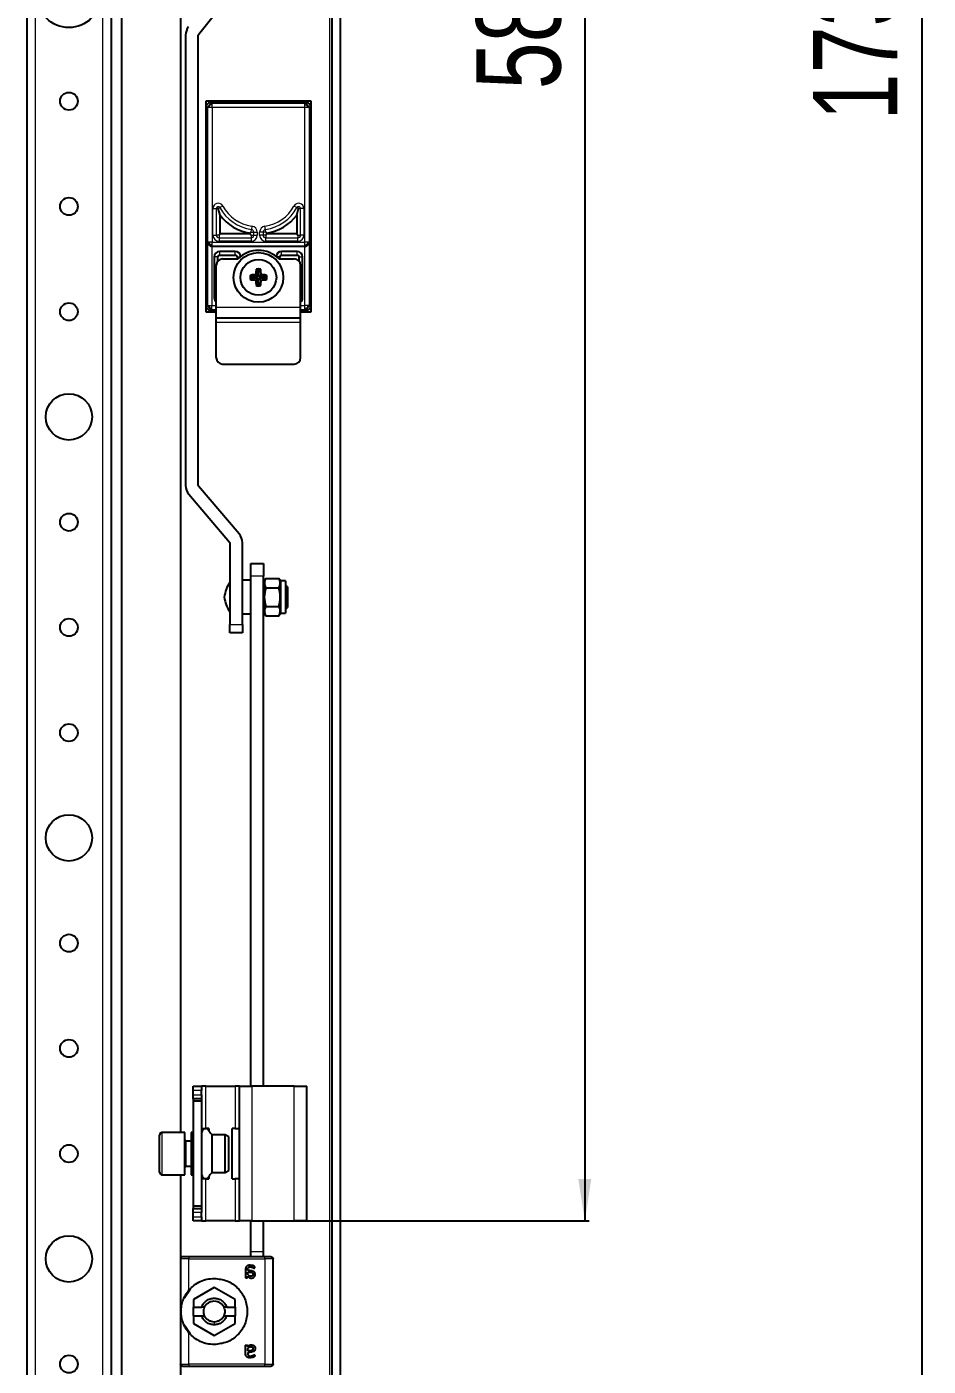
# Model space of a CAD drawing. Header units: millimetres. Extents: x -732 to 1763, y -1228 to 1043.
# Drawn here: x 1548.5 to 1762.6, y -433.6 to -115.4 of the extents above; entities that cross this region are included whole.
import ezdxf

# ---------------------------------------------------------------- set-up
doc = ezdxf.new("R2010")
doc.units = ezdxf.units.MM
doc.layers.add('FORMAT', color=7, linetype='Continuous')
doc.styles.add('SLDTEXTSTYLE0', font='TXT', dxfattribs={"width": 0.75})
doc.dimstyles.new('SLDDIMSTYLE0', dxfattribs={"dimtxt": 20, "dimasz": 10, "dimexe": 0, "dimexo": 0.0625, "dimgap": 5, "dimtad": 2, "dimdec": 1, "dimrnd": 1e-09, "dimzin": 12, "dimdsep": 46, "dimtxsty": 'SLDTEXTSTYLE0', "dimsah": 1, "dimcen": 0.09, "dimadec": 0, "dimazin": 3, "dimtfac": 1, "dimtofl": 0, "dimtmove": 0, "dimatfit": 3, "dimfxl": 0, "dimfrac": 2, "dimtolj": 1, "dimtzin": 12, "dimarcsym": 0})

# ---------------------------------------------------------------- blocks, each defined once
blk = doc.blocks.new('_D_5')
at = {"layer": 'FORMAT'}
for p, q in [((1615.06, 757.93), (1762.05, 757.93)), ((1761.05, 757.93), (1761.05, -974.07)), ((1615.06, -974.07), (1762.05, -974.07))]:
    blk.add_line(p, q, dxfattribs=at)
for points in [[(1761.05, 757.93), (1759.51, 747.93), (1762.59, 747.93)], [(1761.05, -974.07), (1762.59, -964.07), (1759.51, -964.07)]]:
    blk.add_solid(points, dxfattribs=at)
at = {"layer": 'FORMAT', "insert": (1735.27, -137.62), "char_height": 20, "attachment_point": 1, "rotation": 90, "style": 'SLDTEXTSTYLE0'}
blk.add_mtext('1732', dxfattribs=at)
blk = doc.blocks.new('_D_8')
at = {"layer": 'FORMAT'}
for p, q in [((1612.06, 182.93), (1682.05, 182.93)), ((1681.05, 182.93), (1681.05, -399.07)), ((1612.06, -399.07), (1682.05, -399.07))]:
    blk.add_line(p, q, dxfattribs=at)
for points in [[(1681.05, 182.93), (1679.51, 172.93), (1682.59, 172.93)], [(1681.05, -399.07), (1682.59, -389.07), (1679.51, -389.07)]]:
    blk.add_solid(points, dxfattribs=at)
at = {"layer": 'FORMAT', "insert": (1655.27, -130.23), "char_height": 20, "attachment_point": 1, "rotation": 90, "style": 'SLDTEXTSTYLE0'}
blk.add_mtext('582', dxfattribs=at)

msp = doc.modelspace()

# ---------------------------------------------------------------- linework, layer by layer
at = {"color": 7, "linetype": 'Continuous', "lineweight": 25}
for p, q in [((1621.05, -1085.57), (1621.05, 869.43)), ((1623.05, -1085.57), (1623.05, 869.43)), ((1571.05, 836.43), (1571.05, -1052.57)), ((1548.55, 809.43), (1548.55, -1025.57)), ((1568.55, 809.43), (1568.55, -1025.57)), ((1585.05, 161.93), (1585.05, -378.07)), ((1589.29, -117.26), (1594.05, -111.29)), ((1586.25, -117.38), (1586.25, -224.37)), ((1589.25, -224.37), (1589.25, -117.38)), ((1616.05, -133.07), (1591.05, -133.07)), ((1591.05, -133.07), (1591.05, -183.07)), ((1592.23, -133.25), (1614.86, -133.25)), ((1616.05, -183.07), (1616.05, -133.07)), ((1591.23, -181.88), (1591.23, -134.25)), ((1615.86, -134.25), (1615.86, -181.88)), ((1594.45, -160.12), (1594, -158.57)), ((1612.64, -160.12), (1613.1, -158.57)), ((1594.45, -164.61), (1594.45, -160.12)), ((1612.64, -160.12), (1612.64, -164.61)), ((1594.45, -164.61), (1594.2, -164.87)), ((1601.54, -164.61), (1594.45, -164.61)), ((1601.54, -164.41), (1601.8, -164.19)), ((1601.54, -164.41), (1601.54, -164.61)), ((1601.54, -164.61), (1601.8, -164.87)), ((1605.55, -164.41), (1605.3, -164.19)), ((1605.55, -164.61), (1605.3, -164.87)), ((1605.55, -164.61), (1605.55, -164.41)), ((1612.64, -164.61), (1605.55, -164.61)), ((1612.64, -164.61), (1612.9, -164.87)), ((1592.52, -167.57), (1592.5, -167.56)), ((1592.53, -167.57), (1592.52, -167.57)), ((1614.56, -167.57), (1592.53, -167.57)), ((1614.58, -167.57), (1614.56, -167.57)), ((1614.59, -167.56), (1614.58, -167.57)), ((1593.05, -170.07), (1593.05, -179.77)), ((1593.91, -171.03), (1593.91, -170.07)), ((1598.05, -168.77), (1594.35, -168.77)), ((1594.35, -169.63), (1598.05, -169.63)), ((1595.05, -170.52), (1598.65, -170.52)), ((1598.48, -170.07), (1598.48, -170.52)), ((1608.45, -170.52), (1612.05, -170.52)), ((1608.61, -170.52), (1608.61, -170.07)), ((1612.75, -168.77), (1609.05, -168.77)), ((1609.05, -169.63), (1612.75, -169.63)), ((1613.18, -170.07), (1613.18, -171.03)), ((1614.05, -179.77), (1614.05, -170.07)), ((1593.55, -182.02), (1593.55, -172.02)), ((1601.99, -174.8), (1601.63, -174.37)), ((1603.43, -174.8), (1601.99, -174.8)), ((1603.43, -174.8), (1602.92, -174.29)), ((1603.43, -173.36), (1603, -173)), ((1603.43, -173.36), (1603.43, -174.8)), ((1603.66, -173.36), (1604.09, -173)), ((1603.66, -174.8), (1603.66, -173.36)), ((1603.66, -174.8), (1604.18, -174.29)), ((1605.11, -174.8), (1603.66, -174.8)), ((1605.11, -174.8), (1605.47, -174.37)), ((1613.55, -182.02), (1613.55, -172.02)), ((1601.99, -175.03), (1601.63, -175.46)), ((1601.99, -175.03), (1603.43, -175.03)), ((1603.43, -175.03), (1602.92, -175.55)), ((1603.43, -176.48), (1603, -176.84)), ((1603.43, -175.03), (1603.43, -176.48)), ((1603.66, -175.03), (1604.18, -175.55)), ((1603.66, -175.03), (1605.11, -175.03)), ((1603.66, -176.48), (1603.66, -175.03)), ((1603.66, -176.48), (1604.09, -176.84)), ((1605.11, -175.03), (1605.47, -175.46)), ((1591.05, -183.07), (1593.55, -183.07)), ((1593.55, -182.88), (1592.23, -182.88)), ((1593.55, -184.52), (1593.55, -182.02)), ((1593.55, -184.52), (1613.55, -184.52)), ((1593.55, -185.52), (1593.55, -184.52)), ((1613.55, -184.52), (1613.55, -182.02)), ((1614.86, -182.88), (1613.55, -182.88)), ((1613.55, -183.07), (1616.05, -183.07)), ((1613.55, -185.52), (1613.55, -184.52)), ((1593.55, -194.02), (1593.55, -185.52)), ((1613.55, -194.02), (1613.55, -185.52)), ((1595.05, -195.52), (1612.05, -195.52)), ((1598.98, -235.86), (1589.29, -224.49)), ((1587.01, -226.44), (1596.7, -237.81)), ((1596.75, -237.94), (1596.75, -257.37)), ((1599.75, -257.37), (1599.75, -237.94)), ((1601.75, -245.87), (1601.75, -242.87)), ((1601.75, -242.87), (1604.75, -242.87)), ((1604.75, -242.87), (1604.75, -245.87)), ((1601.75, -246.87), (1599.75, -246.87)), ((1601.75, -367.07), (1601.75, -245.87)), ((1604.75, -367.07), (1604.75, -245.87)), ((1604.95, -247.92), (1604.75, -247.92)), ((1605.29, -246.42), (1604.95, -247.02)), ((1604.95, -247.02), (1604.95, -254.72)), ((1605.29, -246.42), (1608.4, -246.42)), ((1608.75, -247.02), (1608.4, -246.42)), ((1609.95, -247.02), (1608.75, -247.02)), ((1608.75, -247.02), (1608.75, -254.72)), ((1609.95, -247.02), (1609.95, -254.72)), ((1610.45, -248.42), (1609.95, -247.92)), ((1605.29, -248.64), (1608.4, -248.64)), ((1610.45, -248.42), (1610.45, -253.32)), ((1604.75, -253.82), (1604.95, -253.82)), ((1605.29, -253.09), (1608.4, -253.09)), ((1609.95, -253.82), (1610.45, -253.32)), ((1596.75, -259.37), (1596.75, -257.37)), ((1599.75, -254.87), (1601.75, -254.87)), ((1599.75, -257.37), (1599.75, -259.37)), ((1604.95, -254.72), (1605.29, -255.32)), ((1605.29, -255.32), (1608.4, -255.32)), ((1608.4, -255.32), (1608.75, -254.72)), ((1608.75, -254.72), (1609.95, -254.72)), ((1599.75, -259.37), (1596.75, -259.37)), ((1588.05, -367.07), (1590.05, -367.07)), ((1588.05, -368.07), (1588.05, -367.07)), ((1588.05, -369.07), (1588.05, -368.07)), ((1588.05, -370.07), (1588.05, -369.07)), ((1590.05, -367.07), (1590.05, -368.07)), ((1591.05, -367.07), (1590.05, -367.07)), ((1590.05, -369.07), (1590.05, -368.07)), ((1590.05, -369.07), (1590.05, -370.07)), ((1591.05, -367.07), (1598.05, -367.07)), ((1599.05, -367.07), (1598.05, -367.07)), ((1599.05, -399.07), (1599.05, -367.07)), ((1599.05, -367.07), (1602.05, -367.07)), ((1612.05, -367.07), (1602.05, -367.07)), ((1612.05, -367.07), (1615.05, -367.07)), ((1615.05, -399.07), (1615.05, -367.07)), ((1590.05, -370.07), (1588.05, -370.07)), ((1588.05, -370.07), (1588.05, -370.57)), ((1590.05, -370.57), (1588.05, -370.57)), ((1588.05, -370.57), (1588.05, -395.57)), ((1590.05, -370.07), (1590.05, -370.57)), ((1590.05, -370.57), (1590.05, -395.57)), ((1586.05, -378.07), (1580.65, -378.07)), ((1586.05, -388.07), (1586.05, -378.07)), ((1588.05, -378.07), (1587.55, -378.07)), ((1587.55, -378.07), (1587.55, -379.28)), ((1590.05, -377.07), (1591.05, -377.07)), ((1591.75, -377.07), (1591.05, -377.07)), ((1591.75, -377.07), (1591.75, -377.51)), ((1595.68, -378.57), (1592.55, -378.57)), ((1592.55, -387.57), (1592.55, -378.57)), ((1596.55, -379.07), (1595.68, -378.57)), ((1595.68, -387.57), (1595.68, -378.57)), ((1597.35, -389.07), (1597.35, -377.07)), ((1598.05, -377.07), (1597.35, -377.07)), ((1598.05, -377.07), (1599.05, -377.07)), ((1580.05, -387.47), (1580.05, -378.67)), ((1587.55, -380.07), (1586.3, -380.07)), ((1587.55, -379.28), (1587.55, -388.07)), ((1596.55, -387.07), (1596.55, -379.07)), ((1580.65, -388.07), (1586.05, -388.07)), ((1585.05, -388.07), (1585.05, -407.89)), ((1586.3, -386.07), (1587.55, -386.07)), ((1587.55, -388.07), (1588.05, -388.07)), ((1592.55, -387.57), (1595.68, -387.57)), ((1595.68, -387.57), (1596.55, -387.07)), ((1591.05, -389.07), (1590.05, -389.07)), ((1591.05, -389.07), (1591.75, -389.07)), ((1591.75, -388.62), (1591.75, -389.07)), ((1597.35, -389.07), (1598.05, -389.07)), ((1599.05, -389.07), (1598.05, -389.07)), ((1590.05, -395.57), (1588.05, -395.57)), ((1588.05, -395.57), (1588.05, -396.07)), ((1588.05, -397.07), (1588.05, -396.07)), ((1588.05, -396.07), (1590.05, -396.07)), ((1588.05, -398.07), (1588.05, -397.07)), ((1590.05, -395.57), (1590.05, -396.07)), ((1590.05, -396.07), (1590.05, -397.07)), ((1590.05, -398.07), (1590.05, -397.07)), ((1588.05, -399.07), (1588.05, -398.07)), ((1590.05, -399.07), (1588.05, -399.07)), ((1590.05, -398.07), (1590.05, -399.07)), ((1590.05, -399.07), (1591.05, -399.07)), ((1598.05, -399.07), (1591.05, -399.07)), ((1598.05, -399.07), (1599.05, -399.07)), ((1602.05, -399.07), (1599.05, -399.07)), ((1601.75, -406.37), (1601.75, -399.07)), ((1602.05, -399.07), (1612.05, -399.07)), ((1604.75, -406.37), (1604.75, -399.07)), ((1615.05, -399.07), (1612.05, -399.07)), ((1601.75, -407.62), (1601.75, -406.37)), ((1604.75, -407.62), (1604.75, -406.37)), ((1585.05, -408.07), (1585.05, -433.07)), ((1605.05, -407.57), (1587.05, -407.57)), ((1605.65, -407.57), (1605.4, -407.57)), ((1607.05, -433.07), (1607.05, -408.07)), ((1600.49, -410.61), (1600.49, -412.47)), ((1600.95, -412.47), (1600.95, -412.19)), ((1601.02, -410.86), (1601.02, -410.64)), ((1601.4, -410.86), (1601.02, -410.86)), ((1601.02, -411.21), (1601.45, -411.21)), ((1601.02, -411.8), (1601.02, -411.21)), ((1585.88, -417.44), (1587.38, -415.18)), ((1593.05, -414.85), (1588.1, -417.71)), ((1598, -417.71), (1593.05, -414.85)), ((1588.1, -417.71), (1588.1, -419.57)), ((1588.1, -421.57), (1588.1, -419.57)), ((1588.1, -419.57), (1590.06, -419.57)), ((1590.75, -419.57), (1590.06, -419.57)), ((1596.03, -419.57), (1595.34, -419.57)), ((1596.03, -419.57), (1598, -419.57)), ((1598, -419.57), (1598, -417.71)), ((1598, -419.57), (1598, -421.57)), ((1588.1, -421.57), (1588.1, -423.42)), ((1588.1, -421.57), (1590.06, -421.57)), ((1590.06, -421.57), (1590.75, -421.57)), ((1595.34, -421.57), (1596.03, -421.57)), ((1596.03, -421.57), (1598, -421.57)), ((1598, -423.42), (1598, -421.57)), ((1587.38, -425.95), (1585.87, -423.69)), ((1588.1, -423.42), (1593.05, -426.28)), ((1593.05, -426.28), (1598, -423.42)), ((1600.49, -430.52), (1600.49, -428.66)), ((1600.95, -428.66), (1600.95, -428.94)), ((1601.02, -429.92), (1601.02, -429.33)), ((1601.45, -429.92), (1601.02, -429.92)), ((1601.4, -430.27), (1601.02, -430.27)), ((1601.02, -430.27), (1601.02, -430.49)), ((1585.05, -433.24), (1585.05, -953.07)), ((1587.05, -433.57), (1605.05, -433.57)), ((1605.4, -433.57), (1605.65, -433.57))]:
    msp.add_line(p, q, dxfattribs=at)
at = {"color": 8, "linetype": 'Continuous', "lineweight": 18}
for p, q in [((1620.45, 866.83), (1620.45, -1082.97)), ((1550.55, 809.43), (1550.55, -1025.57)), ((1566.55, 809.43), (1566.55, -1025.57)), ((1592.23, -133.25), (1592.53, -133.55)), ((1592.53, -133.55), (1614.56, -133.55)), ((1614.56, -133.55), (1614.86, -133.25)), ((1591.53, -134.55), (1591.23, -134.25)), ((1591.53, -166.57), (1591.53, -134.55)), ((1592.53, -134.55), (1592.53, -166.57)), ((1614.56, -134.55), (1592.53, -134.55)), ((1614.56, -166.57), (1614.56, -134.55)), ((1615.86, -134.25), (1615.56, -134.55)), ((1615.56, -134.55), (1615.56, -166.57)), ((1592.74, -164.87), (1592.74, -158.57)), ((1592.74, -158.57), (1593.54, -158.57)), ((1593.54, -158.57), (1593.54, -164.87)), ((1594, -158.57), (1593.54, -158.57)), ((1594, -158.57), (1594.4, -158.35)), ((1595.11, -157.97), (1594.4, -158.35)), ((1612.69, -158.35), (1611.99, -157.97)), ((1613.1, -158.57), (1612.69, -158.35)), ((1613.1, -158.57), (1613.56, -158.57)), ((1614.36, -158.57), (1613.56, -158.57)), ((1613.56, -164.87), (1613.56, -158.57)), ((1614.36, -158.57), (1614.36, -164.87)), ((1592.74, -164.87), (1593.54, -164.87)), ((1594.2, -164.87), (1593.54, -164.87)), ((1594.2, -164.87), (1594.2, -165.53)), ((1601.8, -164.19), (1601.89, -163.54)), ((1601.8, -164.19), (1602.46, -164.19)), ((1601.8, -164.87), (1601.8, -165.53)), ((1601.8, -164.87), (1602.46, -164.87)), ((1601.99, -162.75), (1601.89, -163.54)), ((1602.46, -164.19), (1603.26, -164.19)), ((1602.46, -164.87), (1602.46, -164.19)), ((1602.46, -164.87), (1603.26, -164.87)), ((1603.26, -164.19), (1603.26, -164.87)), ((1603.84, -164.87), (1603.84, -164.19)), ((1604.64, -164.19), (1603.84, -164.19)), ((1604.64, -164.87), (1603.84, -164.87)), ((1604.64, -164.19), (1604.64, -164.87)), ((1605.3, -164.19), (1604.64, -164.19)), ((1605.3, -164.87), (1604.64, -164.87)), ((1605.21, -163.54), (1605.1, -162.75)), ((1605.3, -164.19), (1605.21, -163.54)), ((1605.3, -164.87), (1605.3, -165.53)), ((1612.9, -164.87), (1612.9, -165.53)), ((1612.9, -164.87), (1613.56, -164.87)), ((1614.36, -164.87), (1613.56, -164.87)), ((1591.5, -166.57), (1591.53, -166.57)), ((1591.5, -181.61), (1591.5, -166.57)), ((1592.5, -167.57), (1592.5, -181.61)), ((1592.53, -166.57), (1614.56, -166.57)), ((1594.2, -165.53), (1594.2, -166.32)), ((1594.2, -165.53), (1601.8, -165.53)), ((1601.8, -166.32), (1594.2, -166.32)), ((1601.8, -165.53), (1601.8, -166.32)), ((1605.3, -166.32), (1605.3, -165.53)), ((1605.3, -165.53), (1612.9, -165.53)), ((1612.9, -166.32), (1605.3, -166.32)), ((1612.9, -166.32), (1612.9, -165.53)), ((1614.59, -181.61), (1614.59, -167.57)), ((1615.56, -166.57), (1615.59, -166.57)), ((1615.59, -166.57), (1615.59, -181.61)), ((1593.91, -170.07), (1593.05, -170.07)), ((1594.35, -169.63), (1594.35, -168.77)), ((1598.05, -169.63), (1598.05, -168.77)), ((1598.48, -170.07), (1599.15, -170.07)), ((1608.61, -170.07), (1607.94, -170.07)), ((1609.05, -169.63), (1609.05, -168.77)), ((1612.75, -169.63), (1612.75, -168.77)), ((1613.18, -170.07), (1614.05, -170.07)), ((1593.55, -179.77), (1593.05, -179.77)), ((1613.55, -179.77), (1614.05, -179.77)), ((1591.23, -181.88), (1591.5, -181.61)), ((1592.5, -182.61), (1592.23, -182.88)), ((1592.5, -181.61), (1593.55, -181.61)), ((1593.55, -182.61), (1592.5, -182.61)), ((1593.55, -182.02), (1613.55, -182.02)), ((1613.55, -181.61), (1614.59, -181.61)), ((1614.59, -182.61), (1613.55, -182.61)), ((1614.86, -182.88), (1614.59, -182.61)), ((1615.59, -181.61), (1615.86, -181.88)), ((1593.55, -185.52), (1613.55, -185.52)), ((1604.75, -245.87), (1601.75, -245.87)), ((1596.75, -257.37), (1599.75, -257.37)), ((1590.05, -368.07), (1588.05, -368.07)), ((1588.05, -369.07), (1590.05, -369.07)), ((1591.05, -377.07), (1591.05, -367.07)), ((1598.05, -367.07), (1598.05, -377.07)), ((1602.05, -399.07), (1602.05, -367.07)), ((1612.05, -399.07), (1612.05, -367.07)), ((1580.65, -378.07), (1580.65, -388.07)), ((1586.3, -380.07), (1586.3, -381.53)), ((1586.3, -381.53), (1586.3, -386.07)), ((1591.05, -399.07), (1591.05, -389.07)), ((1598.05, -389.07), (1598.05, -399.07)), ((1590.05, -397.07), (1588.05, -397.07)), ((1588.05, -398.07), (1590.05, -398.07)), ((1604.75, -406.37), (1601.75, -406.37)), ((1587.05, -415.5), (1587.05, -408.07)), ((1587.05, -408.07), (1605.05, -408.07)), ((1605.05, -408.07), (1605.05, -433.07)), ((1593.05, -423.07), (1593.05, -423.72)), ((1587.05, -433.07), (1587.05, -425.63)), ((1605.05, -433.07), (1587.05, -433.07))]:
    msp.add_line(p, q, dxfattribs=at)
at = {"color": 7, "linetype": 'Continuous', "lineweight": 25}
for centre, radius in [((1558.55, -108.07), 7.5), ((1558.55, -133.07), 2.1), ((1558.55, -158.07), 2.1), ((1603.55, -174.92), 5.9), ((1603.55, -174.92), 4.25), ((1558.55, -183.07), 2.1), ((1558.55, -208.07), 5.5), ((1558.55, -233.07), 2.1), ((1558.55, -258.07), 2.1), ((1558.55, -283.07), 2.1), ((1558.55, -308.07), 5.5), ((1558.55, -333.07), 2.1), ((1558.55, -358.07), 2.1), ((1558.55, -383.07), 2.1), ((1558.55, -408.07), 5.5), ((1558.55, -433.07), 2.1)]:
    msp.add_circle(centre, radius, dxfattribs=at)
for centre, radius, start, end in [((1589.45, -117.38), 3.2, 141.4416, 180), ((1589.45, -117.38), 0.2, 141.4416, 180), ((1603.24, -153.59), 10.95, 216.5958, 261.061), ((1603.85, -153.59), 10.95, 278.939, 323.4042), ((1603.55, -175.52), 7, 45.5847, 134.4153), ((1594.35, -170.07), 1.3, 90, 180), ((1595.05, -172.02), 1.5, 90, 180), ((1594.35, -170.07), 0.435, 90, 180), ((1598.05, -170.07), 1.3, 6.3593, 90), ((1598.05, -170.07), 0.435, 0, 90), ((1609.05, -170.07), 1.3, 90, 173.6407), ((1609.05, -170.07), 0.435, 90, 180), ((1612.05, -172.02), 1.5, 0, 90), ((1612.75, -170.07), 1.3, 0, 90), ((1612.75, -170.07), 0.435, 0, 90), ((1603.55, -174.92), 2, 164.1146, 195.8854), ((1603.48, -193), 18.72, 91.7249, 95.6832), ((1603.55, -174.92), 1.56, 175.8165, 184.1835), ((1621.63, -174.85), 18.72, 174.3168, 178.2751), ((1603.55, -174.92), 2, 74.1146, 105.8854), ((1603.55, -174.92), 1.56, 85.8165, 94.1835), ((1585.47, -174.85), 18.72, 1.7249, 5.6832), ((1603.61, -193), 18.72, 84.3168, 88.2751), ((1603.55, -174.92), 1.56, 355.8165, 4.1835), ((1603.55, -174.92), 2, 344.1146, 15.8854), ((1603.48, -156.84), 18.72, 264.3168, 268.2751), ((1621.63, -174.98), 18.72, 181.7249, 185.6832), ((1603.55, -174.92), 2, 254.1146, 285.8854), ((1603.55, -174.92), 1.56, 265.8165, 274.1835), ((1585.47, -174.98), 18.72, 354.3168, 358.2751), ((1603.61, -156.84), 18.72, 271.7249, 275.6832), ((1594.35, -179.77), 1.3, 180, 232.0201), ((1612.75, -179.77), 1.3, 307.9799, 0), ((1595.05, -194.02), 1.5, 180, 270), ((1612.05, -194.02), 1.5, 270, 0), ((1589.45, -224.37), 3.2, 180, 220.4367), ((1589.45, -224.37), 0.2, 180, 220.4367), ((1596.55, -237.94), 0.2, 0, 40.4367), ((1596.55, -237.94), 3.2, 0, 40.4367), ((1603.39, -251.82), 8, 146.1291, 173.1181), ((1603.39, -249.91), 8, 186.8819, 213.8709), ((1580.65, -378.67), 0.6, 90, 180), ((1586.3, -379.82), 0.25, 180, 270), ((1580.65, -387.47), 0.6, 180, 270), ((1586.3, -386.32), 0.25, 90, 180)]:
    msp.add_arc(centre, radius, start, end, dxfattribs=at)
at = {"color": 8, "linetype": 'Continuous', "lineweight": 18}
for centre, radius, start, end in [((1594, -158.57), 1.26, 28.2631, 180), ((1594, -158.57), 0.46, 28.2631, 180), ((1603.24, -153.59), 10.04, 208.2631, 262.2213), ((1603.24, -153.59), 9.24, 208.2631, 262.2213), ((1603.85, -153.59), 9.24, 277.7787, 331.7369), ((1603.85, -153.59), 10.04, 277.7787, 331.7369), ((1613.1, -158.57), 1.26, 0, 151.7369), ((1613.1, -158.57), 0.46, 0, 151.7369), ((1594.2, -164.87), 1.46, 180, 270), ((1594.2, -164.87), 0.66, 180, 270), ((1601.8, -164.87), 1.46, 270, 0), ((1601.8, -164.87), 0.66, 270, 0), ((1601.8, -164.19), 0.66, 0, 82.2213), ((1601.8, -164.19), 1.46, 0, 82.2213), ((1605.3, -164.19), 1.46, 97.7787, 180), ((1605.3, -164.87), 1.46, 180, 270), ((1605.3, -164.19), 0.66, 97.7787, 180), ((1605.3, -164.87), 0.66, 180, 270), ((1612.9, -164.87), 1.46, 270, 0), ((1612.9, -164.87), 0.66, 270, 0)]:
    msp.add_arc(centre, radius, start, end, dxfattribs=at)
at = {"color": 7, "linetype": 'Continuous', "lineweight": 25}
for points, knots in [([(1591.23, -134.25), (1591.23, -134.22), (1591.24, -134.1), (1591.37, -133.87), (1591.59, -133.61), (1591.83, -133.41), (1592.02, -133.3), (1592.14, -133.26), (1592.2, -133.25), (1592.23, -133.25)], [0, 0, 0, 0, 0.0566974, 0.2503517, 0.4998638, 0.7488693, 0.8744535, 0.9435148, 1, 1, 1, 1]), ([(1614.86, -133.25), (1614.89, -133.25), (1615.02, -133.26), (1615.24, -133.39), (1615.5, -133.61), (1615.7, -133.85), (1615.81, -134.04), (1615.86, -134.16), (1615.86, -134.22), (1615.86, -134.25)], [0, 0, 0, 0, 0.056697, 0.250352, 0.499864, 0.748869, 0.874453, 0.943515, 1, 1, 1, 1]), ([(1591.5, -166.57), (1591.51, -166.62), (1591.55, -166.83), (1591.78, -167.11), (1592.06, -167.36), (1592.26, -167.49), (1592.39, -167.55), (1592.47, -167.56), (1592.5, -167.56)], [0, 0, 0, 0, 0.125207, 0.499639, 0.74848, 0.874099, 0.946251, 1, 1, 1, 1]), ([(1614.56, -167.57), (1614.59, -167.56), (1614.66, -167.56), (1614.77, -167.51), (1614.96, -167.41), (1615.1, -167.28), (1615.19, -167.2)], [0, 0, 0, 0, 0.124863, 0.249962, 0.500073, 1, 1, 1, 1]), ([(1614.59, -167.56), (1614.62, -167.56), (1614.77, -167.53), (1615.01, -167.38), (1615.27, -167.16), (1615.45, -166.92), (1615.56, -166.72), (1615.58, -166.62), (1615.59, -166.57)], [0, 0, 0, 0, 0.053741, 0.2506254, 0.4994286, 0.749504, 0.8748127, 1, 1, 1, 1]), ([(1592.23, -182.88), (1592.2, -182.88), (1592.08, -182.87), (1591.85, -182.74), (1591.59, -182.52), (1591.39, -182.28), (1591.28, -182.09), (1591.24, -181.97), (1591.23, -181.91), (1591.23, -181.88)], [0, 0, 0, 0, 0.0566974, 0.2503517, 0.4998638, 0.7488693, 0.8744535, 0.9435148, 1, 1, 1, 1]), ([(1615.86, -181.88), (1615.86, -181.91), (1615.85, -182.04), (1615.72, -182.26), (1615.5, -182.52), (1615.26, -182.72), (1615.07, -182.83), (1614.95, -182.87), (1614.89, -182.88), (1614.86, -182.88)], [0, 0, 0, 0, 0.056697, 0.250352, 0.499864, 0.748869, 0.874453, 0.943515, 1, 1, 1, 1]), ([(1605.29, -246.42), (1605.11, -246.81), (1604.78, -247.56), (1605.13, -248.3), (1605.29, -248.64)], [0, 0, 0, 0, 0.534707, 1, 1, 1, 1]), ([(1608.4, -248.64), (1608.58, -248.24), (1608.92, -247.5), (1608.56, -246.76), (1608.4, -246.42)], [0, 0, 0, 0, 0.534707, 1, 1, 1, 1]), ([(1605.29, -248.64), (1605.12, -249.39), (1604.78, -250.88), (1605.12, -252.36), (1605.29, -253.09)], [0, 0, 0, 0, 0.508481, 1, 1, 1, 1]), ([(1608.4, -253.09), (1608.57, -252.34), (1608.92, -250.85), (1608.57, -249.37), (1608.4, -248.64)], [0, 0, 0, 0, 0.508481, 1, 1, 1, 1]), ([(1605.29, -253.09), (1605.11, -253.49), (1604.78, -254.23), (1605.13, -254.97), (1605.29, -255.32)], [0, 0, 0, 0, 0.534707, 1, 1, 1, 1]), ([(1608.4, -255.32), (1608.58, -254.92), (1608.92, -254.17), (1608.56, -253.43), (1608.4, -253.09)], [0, 0, 0, 0, 0.534707, 1, 1, 1, 1]), ([(1592.55, -378.57), (1592.37, -378.41), (1592.02, -378.11), (1591.83, -377.54), (1591.46, -377.23), (1591.13, -377.1), (1590.77, -377.14), (1590.42, -377.33), (1590.17, -377.69), (1590.09, -377.98), (1590.05, -378.13)], [0, 0, 0, 0, 0.185676, 0.371025, 0.466937, 0.562172, 0.656347, 0.751553, 0.873842, 1, 1, 1, 1]), ([(1590.05, -388), (1590.09, -388.15), (1590.17, -388.44), (1590.42, -388.8), (1590.77, -388.99), (1591.13, -389.03), (1591.46, -388.9), (1591.83, -388.59), (1592.02, -388.03), (1592.37, -387.72), (1592.55, -387.57)], [0, 0, 0, 0, 0.126158, 0.248447, 0.343653, 0.437828, 0.533063, 0.628975, 0.814324, 1, 1, 1, 1]), ([(1601.6, -409.57), (1601.45, -409.57), (1601.23, -409.58), (1600.95, -409.68), (1600.76, -409.79), (1600.62, -409.96), (1600.51, -410.24), (1600.49, -410.46), (1600.49, -410.61)], [0, 0, 0, 0, 0.2500888, 0.3824952, 0.5002586, 0.6221632, 0.7501335, 1, 1, 1, 1]), ([(1601.02, -410.64), (1601.02, -410.55), (1601.03, -410.42), (1601.08, -410.25), (1601.16, -410.14), (1601.26, -410.06), (1601.39, -410), (1601.52, -409.98), (1601.61, -409.98), (1601.66, -409.98)], [0, 0, 0, 0, 0.250023, 0.382539, 0.499802, 0.620838, 0.749652, 0.874777, 1, 1, 1, 1]), ([(1602.66, -410.06), (1602.66, -410.01), (1602.66, -409.92), (1602.6, -409.83), (1602.46, -409.75), (1602.13, -409.62), (1601.81, -409.59), (1601.6, -409.57)], [0, 0, 0, 0, 0.124693, 0.187182, 0.249773, 0.500039, 1, 1, 1, 1]), ([(1601.66, -409.98), (1601.82, -410), (1602.06, -410.02), (1602.31, -410.15), (1602.44, -410.22), (1602.51, -410.26), (1602.54, -410.27), (1602.56, -410.27)], [0, 0, 0, 0, 0.4987, 0.749508, 0.874949, 0.946783, 1, 1, 1, 1]), ([(1602.56, -410.27), (1602.57, -410.27), (1602.59, -410.27), (1602.61, -410.26), (1602.62, -410.24), (1602.64, -410.22), (1602.65, -410.18), (1602.66, -410.14), (1602.66, -410.1), (1602.66, -410.08), (1602.66, -410.06)], [0, 0, 0, 0, 0.128825, 0.180169, 0.243397, 0.36986, 0.499864, 0.749649, 0.843476, 1, 1, 1, 1]), ([(1600.49, -412.47), (1600.49, -412.48), (1600.49, -412.5), (1600.5, -412.52), (1600.53, -412.54), (1600.6, -412.56), (1600.67, -412.56), (1600.72, -412.57)], [0, 0, 0, 0, 0.124881, 0.183376, 0.250934, 0.500336, 1, 1, 1, 1]), ([(1600.72, -412.57), (1600.76, -412.56), (1600.83, -412.56), (1600.91, -412.54), (1600.93, -412.52), (1600.94, -412.5), (1600.94, -412.48), (1600.95, -412.47)], [0, 0, 0, 0, 0.499718, 0.749437, 0.810587, 0.875078, 1, 1, 1, 1]), ([(1600.95, -412.19), (1601.07, -412.31), (1601.26, -412.48), (1601.53, -412.59), (1601.7, -412.62), (1601.78, -412.62), (1601.82, -412.62)], [0, 0, 0, 0, 0.499113, 0.749325, 0.874665, 1, 1, 1, 1]), ([(1601.74, -412.21), (1601.67, -412.21), (1601.52, -412.19), (1601.26, -412.06), (1601.12, -411.9), (1601.02, -411.8)], [0, 0, 0, 0, 0.249939, 0.499864, 1, 1, 1, 1]), ([(1602.78, -411.78), (1602.78, -411.7), (1602.77, -411.55), (1602.67, -411.33), (1602.52, -411.15), (1602.25, -410.98), (1601.87, -410.88), (1601.55, -410.87), (1601.4, -410.86)], [0, 0, 0, 0, 0.125049, 0.249886, 0.370856, 0.49982, 0.749609, 1, 1, 1, 1]), ([(1601.45, -411.21), (1601.55, -411.22), (1601.73, -411.22), (1601.95, -411.28), (1602.1, -411.38), (1602.19, -411.48), (1602.24, -411.61), (1602.25, -411.7), (1602.25, -411.74)], [0, 0, 0, 0, 0.279652, 0.500248, 0.629485, 0.750186, 0.875763, 1, 1, 1, 1]), ([(1602.25, -411.74), (1602.25, -411.81), (1602.24, -411.91), (1602.17, -412.02), (1602.11, -412.1), (1602.03, -412.15), (1601.94, -412.19), (1601.84, -412.21), (1601.77, -412.21), (1601.74, -412.21)], [0, 0, 0, 0, 0.249168, 0.373635, 0.49939, 0.619394, 0.749656, 0.87477, 1, 1, 1, 1]), ([(1601.82, -412.62), (1601.94, -412.62), (1602.13, -412.61), (1602.35, -412.52), (1602.5, -412.42), (1602.63, -412.29), (1602.75, -412.08), (1602.77, -411.9), (1602.78, -411.78)], [0, 0, 0, 0, 0.25007, 0.379181, 0.500499, 0.62417, 0.750842, 1, 1, 1, 1]), ([(1587.05, -425.63), (1586.76, -425.25), (1586.19, -424.5), (1585.63, -423.25), (1585.28, -421.97), (1585.15, -420.56), (1585.28, -419.16), (1585.63, -417.88), (1586.19, -416.63), (1586.76, -415.88), (1587.05, -415.5)], [0, 0, 0, 0, 0.125762, 0.25037, 0.375307, 0.500139, 0.62481, 0.749763, 0.874888, 1, 1, 1, 1]), ([(1600.49, -428.66), (1600.49, -428.65), (1600.49, -428.63), (1600.5, -428.61), (1600.53, -428.59), (1600.6, -428.57), (1600.67, -428.57), (1600.72, -428.57)], [0, 0, 0, 0, 0.124884, 0.186377, 0.250914, 0.500322, 1, 1, 1, 1]), ([(1600.72, -428.57), (1600.76, -428.57), (1600.82, -428.57), (1600.89, -428.58), (1600.92, -428.59), (1600.93, -428.61), (1600.94, -428.63), (1600.94, -428.65), (1600.95, -428.66)], [0, 0, 0, 0, 0.499162, 0.644242, 0.749698, 0.813605, 0.875217, 1, 1, 1, 1]), ([(1600.95, -428.94), (1601.07, -428.82), (1601.26, -428.65), (1601.57, -428.52), (1601.74, -428.51), (1601.82, -428.51)], [0, 0, 0, 0, 0.499364, 0.749701, 1, 1, 1, 1]), ([(1601.02, -429.33), (1601.12, -429.23), (1601.26, -429.07), (1601.49, -428.96), (1601.63, -428.92), (1601.7, -428.92), (1601.74, -428.92)], [0, 0, 0, 0, 0.499765, 0.749504, 0.874771, 1, 1, 1, 1]), ([(1602.78, -429.35), (1602.78, -429.39), (1602.78, -429.47), (1602.75, -429.62), (1602.67, -429.8), (1602.52, -429.98), (1602.25, -430.15), (1601.87, -430.25), (1601.55, -430.27), (1601.4, -430.27)], [0, 0, 0, 0, 0.062637, 0.125278, 0.250072, 0.374841, 0.499994, 0.749696, 1, 1, 1, 1]), ([(1602.25, -429.39), (1602.25, -429.43), (1602.24, -429.52), (1602.19, -429.65), (1602.1, -429.75), (1601.95, -429.85), (1601.73, -429.91), (1601.55, -429.91), (1601.45, -429.92)], [0, 0, 0, 0, 0.124446, 0.249795, 0.37, 0.499734, 0.719932, 1, 1, 1, 1]), ([(1601.74, -428.92), (1601.8, -428.92), (1601.9, -428.93), (1602.03, -428.98), (1602.11, -429.03), (1602.17, -429.11), (1602.22, -429.19), (1602.25, -429.29), (1602.25, -429.36), (1602.25, -429.39)], [0, 0, 0, 0, 0.249623, 0.37714, 0.499734, 0.62273, 0.749812, 0.874876, 1, 1, 1, 1]), ([(1601.82, -428.51), (1601.94, -428.51), (1602.13, -428.52), (1602.35, -428.61), (1602.51, -428.71), (1602.63, -428.84), (1602.75, -429.05), (1602.77, -429.23), (1602.78, -429.35)], [0, 0, 0, 0, 0.2500695, 0.3795588, 0.5004992, 0.6245563, 0.7508428, 1, 1, 1, 1]), ([(1601.6, -431.57), (1601.53, -431.56), (1601.38, -431.56), (1601.16, -431.52), (1600.95, -431.45), (1600.76, -431.34), (1600.62, -431.17), (1600.51, -430.89), (1600.49, -430.67), (1600.49, -430.52)], [0, 0, 0, 0, 0.1252554, 0.2504368, 0.3830659, 0.5004929, 0.622629, 0.7502495, 1, 1, 1, 1]), ([(1601.02, -430.49), (1601.02, -430.53), (1601.02, -430.62), (1601.04, -430.76), (1601.08, -430.89), (1601.16, -431), (1601.26, -431.08), (1601.43, -431.14), (1601.57, -431.15), (1601.66, -431.15)], [0, 0, 0, 0, 0.125295, 0.250514, 0.383518, 0.50035, 0.621938, 0.750243, 1, 1, 1, 1]), ([(1602.66, -431.07), (1602.66, -431.1), (1602.66, -431.15), (1602.65, -431.23), (1602.6, -431.3), (1602.46, -431.38), (1602.13, -431.51), (1601.81, -431.54), (1601.6, -431.57)], [0, 0, 0, 0, 0.062686, 0.125173, 0.187628, 0.250185, 0.500314, 1, 1, 1, 1]), ([(1601.66, -431.15), (1601.82, -431.14), (1602.13, -431.11), (1602.39, -430.9), (1602.55, -430.86), (1602.56, -430.86)], [0, 0, 0, 0, 0.498852, 0.946609, 1, 1, 1, 1]), ([(1602.56, -430.86), (1602.57, -430.86), (1602.59, -430.86), (1602.61, -430.87), (1602.62, -430.89), (1602.64, -430.91), (1602.66, -430.97), (1602.66, -431.03), (1602.66, -431.07)], [0, 0, 0, 0, 0.13107, 0.182437, 0.243796, 0.371388, 0.500442, 1, 1, 1, 1])]:
    msp.add_open_spline(points, degree=3, knots=knots, dxfattribs=at)
at = {"color": 8, "linetype": 'Continuous', "lineweight": 18}
for points, knots in [([(1592.53, -133.55), (1592.5, -133.55), (1592.44, -133.56), (1592.32, -133.6), (1592.13, -133.71), (1591.99, -133.83), (1591.9, -133.92)], [0, 0, 0, 0, 0.124863, 0.249962, 0.500073, 1, 1, 1, 1]), ([(1592.53, -133.92), (1592.53, -133.84), (1592.53, -133.71), (1592.53, -133.61), (1592.53, -133.56), (1592.53, -133.55), (1592.53, -133.55)], [0, 0, 0, 0, 0.499933, 0.750044, 0.87514, 1, 1, 1, 1]), ([(1614.56, -133.92), (1614.56, -133.82), (1614.56, -133.68), (1614.56, -133.57), (1614.56, -133.55), (1614.56, -133.55)], [0, 0, 0, 0, 0.633094, 0.851999, 1, 1, 1, 1]), ([(1615.19, -133.92), (1615.1, -133.83), (1614.96, -133.71), (1614.77, -133.6), (1614.66, -133.56), (1614.59, -133.55), (1614.56, -133.55)], [0, 0, 0, 0, 0.499932, 0.750046, 0.875143, 1, 1, 1, 1]), ([(1591.9, -133.92), (1591.81, -134.01), (1591.69, -134.15), (1591.58, -134.34), (1591.54, -134.46), (1591.53, -134.52), (1591.53, -134.55)], [0, 0, 0, 0, 0.499932, 0.750046, 0.875143, 1, 1, 1, 1]), ([(1591.9, -134.55), (1591.8, -134.55), (1591.66, -134.55), (1591.55, -134.55), (1591.53, -134.55), (1591.53, -134.55)], [0, 0, 0, 0, 0.633094, 0.851999, 1, 1, 1, 1]), ([(1591.9, -133.92), (1591.9, -133.92), (1591.91, -133.93), (1591.98, -134), (1592.01, -134.03)], [0, 0, 0, 0, 0.584601, 1, 1, 1, 1]), ([(1591.9, -134.55), (1591.91, -134.44), (1591.92, -134.25), (1591.98, -134.09), (1592.01, -134.03)], [0, 0, 0, 0, 0.584782, 1, 1, 1, 1]), ([(1592.53, -134.55), (1592.49, -134.55), (1592.4, -134.55), (1592.18, -134.55), (1592.02, -134.55), (1591.9, -134.55)], [0, 0, 0, 0, 0.148001, 0.366906, 1, 1, 1, 1]), ([(1592.53, -133.92), (1592.42, -133.93), (1592.23, -133.93), (1592.07, -134), (1592.01, -134.03)], [0, 0, 0, 0, 0.584782, 1, 1, 1, 1]), ([(1592.53, -134.55), (1592.53, -134.52), (1592.53, -134.46), (1592.53, -134.34), (1592.53, -134.15), (1592.53, -134.01), (1592.53, -133.92)], [0, 0, 0, 0, 0.124527, 0.250035, 0.500121, 1, 1, 1, 1]), ([(1614.56, -134.55), (1614.56, -134.51), (1614.56, -134.42), (1614.56, -134.2), (1614.56, -134.04), (1614.56, -133.92)], [0, 0, 0, 0, 0.148001, 0.3669064, 1, 1, 1, 1]), ([(1614.56, -133.92), (1614.67, -133.93), (1614.86, -133.93), (1615.02, -134), (1615.08, -134.03)], [0, 0, 0, 0, 0.584782, 1, 1, 1, 1]), ([(1615.19, -134.55), (1615.07, -134.55), (1614.91, -134.55), (1614.69, -134.55), (1614.6, -134.55), (1614.56, -134.55)], [0, 0, 0, 0, 0.633094, 0.851999, 1, 1, 1, 1]), ([(1615.19, -133.92), (1615.19, -133.92), (1615.18, -133.93), (1615.11, -134), (1615.08, -134.03)], [0, 0, 0, 0, 0.584601, 1, 1, 1, 1]), ([(1615.19, -134.55), (1615.19, -134.44), (1615.18, -134.25), (1615.11, -134.09), (1615.08, -134.03)], [0, 0, 0, 0, 0.584782, 1, 1, 1, 1]), ([(1615.56, -134.55), (1615.56, -134.52), (1615.55, -134.46), (1615.51, -134.34), (1615.4, -134.15), (1615.28, -134.01), (1615.19, -133.92)], [0, 0, 0, 0, 0.124863, 0.249962, 0.500073, 1, 1, 1, 1]), ([(1615.56, -134.55), (1615.56, -134.55), (1615.55, -134.55), (1615.44, -134.55), (1615.29, -134.55), (1615.19, -134.55)], [0, 0, 0, 0, 0.148001, 0.366906, 1, 1, 1, 1]), ([(1591.9, -166.57), (1591.82, -166.57), (1591.69, -166.57), (1591.59, -166.57), (1591.54, -166.57), (1591.53, -166.57), (1591.53, -166.57)], [0, 0, 0, 0, 0.49988, 0.749964, 0.875473, 1, 1, 1, 1]), ([(1591.9, -167.2), (1591.79, -167.08), (1591.65, -166.92), (1591.54, -166.69), (1591.53, -166.6), (1591.53, -166.57)], [0, 0, 0, 0, 0.633497, 0.852215, 1, 1, 1, 1]), ([(1592.53, -166.57), (1592.5, -166.57), (1592.44, -166.57), (1592.32, -166.57), (1592.13, -166.57), (1591.99, -166.57), (1591.9, -166.57)], [0, 0, 0, 0, 0.124527, 0.250035, 0.500121, 1, 1, 1, 1]), ([(1591.9, -166.57), (1591.91, -166.67), (1591.91, -166.86), (1591.98, -167.02), (1592.01, -167.09)], [0, 0, 0, 0, 0.585225, 1, 1, 1, 1]), ([(1591.9, -167.2), (1591.9, -167.19), (1591.91, -167.18), (1591.98, -167.12), (1592.01, -167.09)], [0, 0, 0, 0, 0.5850478, 1, 1, 1, 1]), ([(1592.53, -167.57), (1592.49, -167.56), (1592.4, -167.55), (1592.17, -167.44), (1592.02, -167.3), (1591.9, -167.2)], [0, 0, 0, 0, 0.147785, 0.366503, 1, 1, 1, 1]), ([(1592.53, -167.2), (1592.42, -167.19), (1592.23, -167.18), (1592.07, -167.12), (1592.01, -167.09)], [0, 0, 0, 0, 0.585048, 1, 1, 1, 1]), ([(1592.53, -167.2), (1592.53, -167.1), (1592.53, -166.97), (1592.53, -166.77), (1592.53, -166.66), (1592.53, -166.6), (1592.53, -166.57)], [0, 0, 0, 0, 0.4998775, 0.7499648, 0.8754836, 1, 1, 1, 1]), ([(1592.53, -167.57), (1592.53, -167.56), (1592.53, -167.56), (1592.53, -167.51), (1592.53, -167.41), (1592.53, -167.28), (1592.53, -167.2)], [0, 0, 0, 0, 0.124863, 0.249962, 0.500073, 1, 1, 1, 1]), ([(1614.56, -167.2), (1614.56, -167.08), (1614.56, -166.92), (1614.56, -166.69), (1614.56, -166.6), (1614.56, -166.57)], [0, 0, 0, 0, 0.633497, 0.852215, 1, 1, 1, 1]), ([(1615.19, -166.57), (1615.1, -166.57), (1614.96, -166.57), (1614.77, -166.57), (1614.66, -166.57), (1614.59, -166.57), (1614.56, -166.57)], [0, 0, 0, 0, 0.4998798, 0.7499641, 0.8754727, 1, 1, 1, 1]), ([(1614.56, -167.2), (1614.67, -167.19), (1614.86, -167.18), (1615.02, -167.12), (1615.09, -167.09)], [0, 0, 0, 0, 0.585048, 1, 1, 1, 1]), ([(1614.56, -167.57), (1614.56, -167.56), (1614.56, -167.55), (1614.56, -167.44), (1614.56, -167.3), (1614.56, -167.2)], [0, 0, 0, 0, 0.147785, 0.366503, 1, 1, 1, 1]), ([(1615.19, -166.57), (1615.19, -166.67), (1615.18, -166.86), (1615.11, -167.02), (1615.09, -167.09)], [0, 0, 0, 0, 0.585225, 1, 1, 1, 1]), ([(1615.19, -167.2), (1615.19, -167.19), (1615.18, -167.18), (1615.11, -167.12), (1615.09, -167.09)], [0, 0, 0, 0, 0.585048, 1, 1, 1, 1]), ([(1615.56, -166.57), (1615.56, -166.57), (1615.55, -166.57), (1615.51, -166.57), (1615.4, -166.57), (1615.27, -166.57), (1615.19, -166.57)], [0, 0, 0, 0, 0.124527, 0.250035, 0.500121, 1, 1, 1, 1]), ([(1615.19, -167.2), (1615.28, -167.1), (1615.4, -166.97), (1615.51, -166.77), (1615.55, -166.66), (1615.56, -166.6), (1615.56, -166.57)], [0, 0, 0, 0, 0.4998775, 0.7499648, 0.8754836, 1, 1, 1, 1]), ([(1591.5, -181.61), (1591.5, -181.61), (1591.52, -181.61), (1591.63, -181.61), (1591.77, -181.61), (1591.87, -181.61)], [0, 0, 0, 0, 0.148001, 0.366906, 1, 1, 1, 1]), ([(1591.5, -181.61), (1591.5, -181.64), (1591.51, -181.71), (1591.55, -181.82), (1591.66, -182.01), (1591.78, -182.15), (1591.87, -182.24)], [0, 0, 0, 0, 0.124863, 0.249962, 0.500073, 1, 1, 1, 1]), ([(1591.87, -181.61), (1591.99, -181.61), (1592.15, -181.61), (1592.37, -181.61), (1592.46, -181.61), (1592.5, -181.61)], [0, 0, 0, 0, 0.633094, 0.851999, 1, 1, 1, 1]), ([(1591.87, -181.61), (1591.88, -181.72), (1591.89, -181.91), (1591.95, -182.07), (1591.98, -182.13)], [0, 0, 0, 0, 0.584782, 1, 1, 1, 1]), ([(1591.87, -182.24), (1591.87, -182.24), (1591.89, -182.23), (1591.95, -182.16), (1591.98, -182.13)], [0, 0, 0, 0, 0.584601, 1, 1, 1, 1]), ([(1591.87, -182.24), (1591.96, -182.33), (1592.1, -182.45), (1592.29, -182.56), (1592.41, -182.6), (1592.47, -182.61), (1592.5, -182.61)], [0, 0, 0, 0, 0.4999314, 0.7500452, 0.8751424, 1, 1, 1, 1]), ([(1592.5, -182.24), (1592.39, -182.23), (1592.21, -182.23), (1592.05, -182.16), (1591.98, -182.13)], [0, 0, 0, 0, 0.584782, 1, 1, 1, 1]), ([(1592.5, -182.24), (1592.5, -182.15), (1592.5, -182.01), (1592.5, -181.82), (1592.5, -181.7), (1592.5, -181.64), (1592.5, -181.61)], [0, 0, 0, 0, 0.49988, 0.749964, 0.875473, 1, 1, 1, 1]), ([(1592.5, -182.61), (1592.5, -182.61), (1592.5, -182.6), (1592.5, -182.56), (1592.5, -182.45), (1592.5, -182.32), (1592.5, -182.24)], [0, 0, 0, 0, 0.124859, 0.249955, 0.500068, 1, 1, 1, 1]), ([(1615.22, -181.61), (1615.13, -181.61), (1614.99, -181.61), (1614.8, -181.61), (1614.69, -181.61), (1614.62, -181.61), (1614.59, -181.61)], [0, 0, 0, 0, 0.49988, 0.749964, 0.875473, 1, 1, 1, 1]), ([(1614.59, -182.24), (1614.59, -182.12), (1614.59, -181.96), (1614.59, -181.74), (1614.59, -181.65), (1614.59, -181.61)], [0, 0, 0, 0, 0.6330936, 0.851999, 1, 1, 1, 1]), ([(1614.59, -182.24), (1614.7, -182.23), (1614.89, -182.23), (1615.05, -182.16), (1615.11, -182.13)], [0, 0, 0, 0, 0.584782, 1, 1, 1, 1]), ([(1614.59, -182.61), (1614.59, -182.61), (1614.59, -182.59), (1614.59, -182.48), (1614.59, -182.34), (1614.59, -182.24)], [0, 0, 0, 0, 0.148001, 0.366906, 1, 1, 1, 1]), ([(1614.59, -182.61), (1614.62, -182.61), (1614.69, -182.6), (1614.8, -182.56), (1614.99, -182.45), (1615.13, -182.33), (1615.22, -182.24)], [0, 0, 0, 0, 0.124863, 0.249962, 0.500073, 1, 1, 1, 1]), ([(1615.22, -181.61), (1615.21, -181.72), (1615.21, -181.91), (1615.14, -182.07), (1615.11, -182.13)], [0, 0, 0, 0, 0.5847816, 1, 1, 1, 1]), ([(1615.22, -182.24), (1615.22, -182.24), (1615.21, -182.23), (1615.14, -182.16), (1615.11, -182.13)], [0, 0, 0, 0, 0.584601, 1, 1, 1, 1]), ([(1615.59, -181.61), (1615.59, -181.61), (1615.58, -181.61), (1615.54, -181.61), (1615.43, -181.61), (1615.3, -181.61), (1615.22, -181.61)], [0, 0, 0, 0, 0.124859, 0.249955, 0.500068, 1, 1, 1, 1]), ([(1615.22, -182.24), (1615.31, -182.15), (1615.43, -182.01), (1615.54, -181.82), (1615.58, -181.71), (1615.59, -181.64), (1615.59, -181.61)], [0, 0, 0, 0, 0.499932, 0.750046, 0.875143, 1, 1, 1, 1])]:
    msp.add_open_spline(points, degree=3, knots=knots, dxfattribs=at)
at = {"color": 7, "linetype": 'Continuous', "lineweight": 25}
for points in [[(1585.55, -407.57), (1585.48, -407.57), (1585.35, -407.59), (1585.18, -407.7), (1585.07, -407.87), (1585.05, -408), (1585.05, -408.07)], [(1587.05, -407.57), (1586.85, -407.57), (1586.46, -407.57), (1585.96, -407.57), (1585.61, -407.57), (1585.57, -407.57), (1585.55, -407.57)], [(1606.55, -407.57), (1606.52, -407.57), (1606.48, -407.57), (1606.13, -407.57), (1605.64, -407.57), (1605.24, -407.57), (1605.05, -407.57)], [(1606.55, -407.57), (1606.61, -407.57), (1606.74, -407.59), (1606.91, -407.7), (1607.02, -407.87), (1607.04, -408), (1607.05, -408.07)], [(1587.05, -415.5), (1587.44, -415.09), (1588.23, -414.27), (1589.72, -413.4), (1591.34, -412.82), (1592.48, -412.75), (1593.05, -412.72)], [(1593.05, -412.72), (1594.07, -412.83), (1596.13, -413.07), (1598.74, -414.88), (1600.49, -417.48), (1601.1, -420.57), (1600.49, -423.65), (1598.74, -426.25), (1596.13, -428.06), (1594.07, -428.3), (1593.05, -428.42)], [(1590.06, -419.57), (1590.19, -419.26), (1590.46, -418.66), (1591.18, -417.97), (1592.06, -417.52), (1593.05, -417.36), (1594.03, -417.52), (1594.91, -417.97), (1595.64, -418.66), (1595.9, -419.26), (1596.03, -419.57)], [(1590.75, -421.57), (1590.7, -421.4), (1590.58, -421.08), (1590.53, -420.57), (1590.58, -420.05), (1590.7, -419.73), (1590.75, -419.57)], [(1590.75, -419.57), (1590.87, -419.35), (1591.1, -418.93), (1591.66, -418.45), (1592.32, -418.13), (1592.8, -418.09), (1593.05, -418.07)], [(1593.05, -418.07), (1593.29, -418.09), (1593.77, -418.13), (1594.43, -418.45), (1594.99, -418.93), (1595.22, -419.35), (1595.34, -419.57)], [(1595.34, -419.57), (1595.4, -419.73), (1595.52, -420.05), (1595.56, -420.57), (1595.52, -421.08), (1595.4, -421.4), (1595.34, -421.57)], [(1593.05, -423.72), (1592.72, -423.69), (1592.06, -423.63), (1591.18, -423.16), (1590.46, -422.47), (1590.19, -421.87), (1590.06, -421.57)], [(1593.05, -423.07), (1592.8, -423.05), (1592.32, -423), (1591.66, -422.68), (1591.1, -422.21), (1590.87, -421.78), (1590.75, -421.57)], [(1596.03, -421.57), (1595.9, -421.87), (1595.64, -422.47), (1594.91, -423.16), (1594.03, -423.63), (1593.37, -423.69), (1593.05, -423.72)], [(1595.34, -421.57), (1595.22, -421.78), (1594.99, -422.21), (1594.43, -422.68), (1593.77, -423), (1593.29, -423.05), (1593.05, -423.07)], [(1593.05, -428.42), (1592.48, -428.38), (1591.34, -428.31), (1589.72, -427.73), (1588.23, -426.86), (1587.44, -426.04), (1587.05, -425.63)], [(1585.55, -433.57), (1585.48, -433.56), (1585.35, -433.54), (1585.18, -433.43), (1585.07, -433.26), (1585.05, -433.13), (1585.05, -433.07)], [(1585.55, -433.57), (1585.57, -433.57), (1585.61, -433.57), (1585.96, -433.57), (1586.46, -433.57), (1586.85, -433.57), (1587.05, -433.57)], [(1605.05, -433.57), (1605.24, -433.57), (1605.64, -433.57), (1606.13, -433.57), (1606.48, -433.57), (1606.52, -433.57), (1606.55, -433.57)], [(1607.05, -433.07), (1607.04, -433.13), (1607.02, -433.26), (1606.91, -433.43), (1606.74, -433.54), (1606.61, -433.56), (1606.55, -433.57)]]:
    msp.add_open_spline(points, degree=3, dxfattribs=at)
at = {"color": 8, "linetype": 'Continuous', "lineweight": 18}
for points in [[(1587.05, -408.07), (1586.78, -408.07), (1586.26, -408.07), (1585.6, -408.07), (1585.14, -408.07), (1585.08, -408.07), (1585.05, -408.07)], [(1587.05, -407.57), (1587.05, -407.57), (1587.05, -407.59), (1587.05, -407.7), (1587.05, -407.87), (1587.05, -408), (1587.05, -408.07)], [(1605.05, -408.07), (1605.05, -408), (1605.05, -407.87), (1605.05, -407.7), (1605.05, -407.59), (1605.05, -407.57), (1605.05, -407.57)], [(1607.05, -408.07), (1607.02, -408.07), (1606.96, -408.07), (1606.49, -408.07), (1605.83, -408.07), (1605.31, -408.07), (1605.05, -408.07)], [(1585.05, -433.07), (1585.08, -433.07), (1585.14, -433.07), (1585.6, -433.07), (1586.26, -433.07), (1586.78, -433.07), (1587.05, -433.07)], [(1587.05, -433.07), (1587.05, -433.13), (1587.05, -433.26), (1587.05, -433.43), (1587.05, -433.54), (1587.05, -433.56), (1587.05, -433.57)], [(1605.05, -433.57), (1605.05, -433.56), (1605.05, -433.54), (1605.05, -433.43), (1605.05, -433.26), (1605.05, -433.13), (1605.05, -433.07)], [(1605.05, -433.07), (1605.31, -433.07), (1605.83, -433.07), (1606.49, -433.07), (1606.96, -433.07), (1607.02, -433.07), (1607.05, -433.07)]]:
    msp.add_open_spline(points, degree=3, dxfattribs=at)

# ---------------------------------------------------------------- dimensions: what is measured, and where the dimension line sits
at = {"layer": 'FORMAT'}
for base, p1, p2, picture, middle in [((1761.05, -974.07), (1615.05, 757.93), (1615.05, -974.07), '_D_5', (1761.05, -108.07)), ((1681.05, -399.07), (1612.05, 182.93), (1612.05, -399.07), '_D_8', (1681.05, -108.07))]:
    dim = msp.add_linear_dim(base=base, p1=p1, p2=p2, angle=90, dimstyle='SLDDIMSTYLE0', dxfattribs=at)
    dim.commit()
    dim.dimension.update_dxf_attribs({"geometry": picture, "text_midpoint": middle, "dimtype": 160})

doc.saveas('drawing.dxf')
